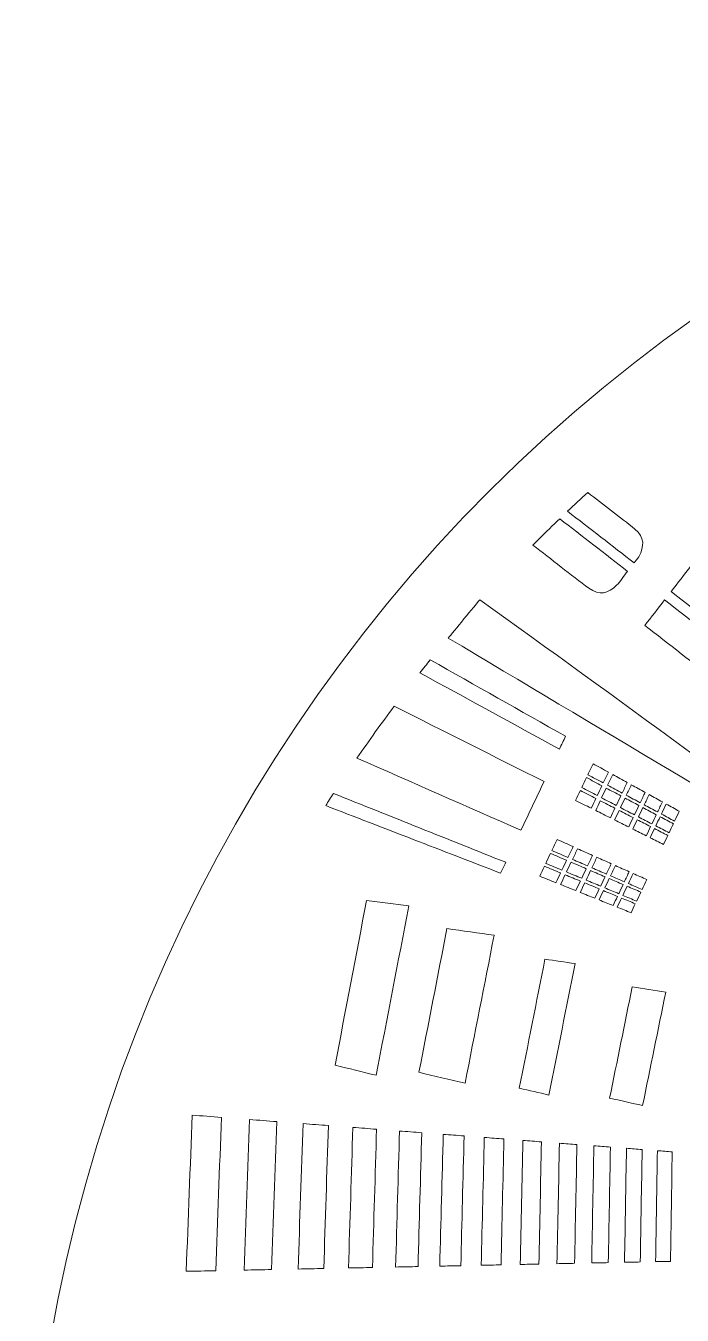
# Model space of a CAD drawing. Header units: millimetres. Extents: x -751 to 1411, y -446 to 1681.
# Drawn here: x -697.1 to -492.7, y 149.6 to 551.4 of the extents above; entities that cross this region are included whole.
import ezdxf

# ---------------------------------------------------------------- set-up
doc = ezdxf.new("R2010")
doc.units = ezdxf.units.MM
doc.header["$MEASUREMENT"] = 0
doc.layers.add('Layer 6', color=7, linetype='Continuous')

msp = doc.modelspace()

# ---------------------------------------------------------------- linework, layer by layer
at = {"layer": 'Layer 6', "lineweight": 0}
for points, knots in [([(-198.52, 551.4), (-477.55, 551.4), (-697.08, 331.88), (-697.08, 52.85), (-697.08, -226.18), (-477.55, -445.71), (-198.52, -445.71), (80.51, -445.71), (300.03, -226.18), (300.03, 52.85), (300.03, 331.88), (80.51, 551.4), (-198.52, 551.4)], [0, 0, 0, 0, 1, 1, 1, 2, 2, 2, 3, 3, 3, 4, 4, 4, 4]), ([(-522.1, 406), (-517.47, 402.26), (-511.85, 398.27), (-507.48, 394.59), (-504.28, 391.89), (-504.53, 389.22), (-506.16, 385.98), (-506.47, 385.38), (-507.29, 384.66), (-507.65, 384.04), (-514.59, 389.4), (-521.49, 394.77), (-528.42, 400.13), (-526.32, 402.1), (-524.26, 404.07), (-522.1, 406)], [0, 0, 0, 0, 1, 1, 1, 2, 2, 2, 3, 3, 3, 4, 4, 4, 5, 5, 5, 5]), ([(-537.23, 391.55), (-535.12, 393.66), (-532.98, 395.73), (-530.84, 397.81), (-523.79, 392.33), (-516.75, 386.9), (-509.69, 381.39), (-510.85, 380.2), (-511.96, 378.11), (-513.11, 377.07), (-515.85, 374.57), (-518.34, 373.71), (-521.78, 376.17), (-527.33, 380.15), (-533.48, 385.32), (-539.17, 389.55), (-538.54, 390.25), (-537.88, 390.89), (-537.23, 391.55)], [0, 0, 0, 0, 1, 1, 1, 2, 2, 2, 3, 3, 3, 4, 4, 4, 5, 5, 5, 6, 6, 6, 6]), ([(-466.14, 356.9), (-466.62, 355.9), (-467.97, 354.76), (-468.55, 353.73), (-477.78, 360.86), (-486.95, 367.99), (-496.16, 375.12), (-494.08, 377.77), (-492.08, 380.43), (-489.97, 383.06), (-482.65, 377.26), (-474.53, 371.26), (-467.45, 365.51), (-464.09, 362.77), (-464.56, 360.18), (-466.14, 356.9)], [0, 0, 0, 0, 1, 1, 1, 2, 2, 2, 3, 3, 3, 4, 4, 4, 5, 5, 5, 5]), ([(-555.74, 372.5), (-512.11, 341.49), (-472.29, 311.54), (-427.32, 278.95), (-427.45, 278.77), (-427.57, 278.59), (-427.7, 278.42), (-473.65, 305.82), (-519.6, 333.23), (-565.55, 360.63), (-564.08, 362.38), (-557.23, 370.77), (-555.74, 372.5)], [0, 0, 0, 0, 1, 1, 1, 2, 2, 2, 3, 3, 3, 4, 4, 4, 4]), ([(-470.6, 351.09), (-471.45, 350.27), (-472.22, 348.68), (-473.06, 347.97), (-475.85, 345.62), (-478.24, 344.51), (-481.73, 347.09), (-489.07, 352.51), (-496.89, 358.88), (-504.34, 364.52), (-502.32, 367.23), (-500.24, 369.83), (-498.19, 372.5), (-489, 365.35), (-479.8, 358.25), (-470.6, 351.09)], [0, 0, 0, 0, 1, 1, 1, 2, 2, 2, 3, 3, 3, 4, 4, 4, 5, 5, 5, 5]), ([(-571.15, 353.84), (-557.11, 345.91), (-543.07, 337.97), (-529.03, 330.03), (-529.66, 328.69), (-530.29, 327.35), (-530.93, 326.01), (-545.41, 333.94), (-559.9, 341.87), (-574.38, 349.8), (-573.31, 351.15), (-572.23, 352.5), (-571.15, 353.84)], [0, 0, 0, 0, 1, 1, 1, 2, 2, 2, 3, 3, 3, 4, 4, 4, 4]), ([(-582.39, 339.4), (-566.83, 331.57), (-551.28, 323.74), (-535.72, 315.91), (-538.11, 310.85), (-540.51, 305.8), (-542.9, 300.74), (-559.92, 308.23), (-576.95, 315.73), (-593.97, 323.22), (-590.2, 328.68), (-586.35, 334.07), (-582.39, 339.4)], [0, 0, 0, 0, 1, 1, 1, 2, 2, 2, 3, 3, 3, 4, 4, 4, 4]), ([(-517.28, 315.48), (-518.88, 316.34), (-520.48, 317.2), (-522.08, 318.06), (-521.54, 319.2), (-521, 320.34), (-520.46, 321.48), (-518.87, 320.6), (-517.28, 319.72), (-515.68, 318.84), (-516.21, 317.72), (-516.75, 316.6), (-517.28, 315.48)], [0, 0, 0, 0, 1, 1, 1, 2, 2, 2, 3, 3, 3, 4, 4, 4, 4]), ([(-511.4, 312.33), (-512.9, 313.14), (-514.41, 313.95), (-515.92, 314.76), (-515.39, 315.87), (-514.86, 316.98), (-514.33, 318.09), (-512.84, 317.27), (-511.34, 316.44), (-509.84, 315.62), (-510.36, 314.52), (-510.88, 313.43), (-511.4, 312.33)], [0, 0, 0, 0, 1, 1, 1, 2, 2, 2, 3, 3, 3, 4, 4, 4, 4]), ([(-517.7, 314.59), (-518.18, 313.57), (-518.66, 312.55), (-519.15, 311.54), (-520.76, 312.37), (-522.37, 313.21), (-523.99, 314.04), (-523.49, 315.08), (-523, 316.11), (-522.51, 317.15), (-520.91, 316.29), (-519.3, 315.44), (-517.7, 314.59)], [0, 0, 0, 0, 1, 1, 1, 2, 2, 2, 3, 3, 3, 4, 4, 4, 4]), ([(-517.78, 310.83), (-517.78, 310.83), (-516.34, 313.86), (-516.34, 313.86), (-514.83, 313.06), (-513.32, 312.26), (-511.81, 311.46), (-512.29, 310.46), (-512.76, 309.47), (-513.23, 308.47), (-514.75, 309.26), (-516.26, 310.04), (-517.78, 310.83)], [0, 0, 0, 0, 1, 1, 1, 2, 2, 2, 3, 3, 3, 4, 4, 4, 4]), ([(-505.77, 309.32), (-507.21, 310.09), (-508.66, 310.86), (-510.1, 311.64), (-509.58, 312.73), (-509.06, 313.81), (-508.55, 314.9), (-507.11, 314.11), (-505.68, 313.32), (-504.25, 312.53), (-504.75, 311.46), (-505.26, 310.39), (-505.77, 309.32)], [0, 0, 0, 0, 1, 1, 1, 2, 2, 2, 3, 3, 3, 4, 4, 4, 4]), ([(-601.29, 312.21), (-583.41, 305.06), (-565.52, 297.9), (-547.64, 290.75), (-548.17, 289.62), (-548.7, 288.49), (-549.24, 287.36), (-567.39, 294.39), (-585.55, 301.41), (-603.7, 308.43), (-602.9, 309.69), (-602.1, 310.95), (-601.29, 312.21)], [0, 0, 0, 0, 1, 1, 1, 2, 2, 2, 3, 3, 3, 4, 4, 4, 4]), ([(-519.57, 310.64), (-520.05, 309.62), (-520.54, 308.61), (-521.02, 307.59), (-522.64, 308.4), (-524.27, 309.21), (-525.89, 310.02), (-525.4, 311.06), (-524.91, 312.09), (-524.42, 313.13), (-522.8, 312.3), (-521.19, 311.47), (-519.57, 310.64)], [0, 0, 0, 0, 1, 1, 1, 2, 2, 2, 3, 3, 3, 4, 4, 4, 4]), ([(-513.65, 307.59), (-514.12, 306.6), (-514.59, 305.6), (-515.06, 304.61), (-516.59, 305.37), (-518.12, 306.14), (-519.64, 306.9), (-519.16, 307.91), (-518.68, 308.92), (-518.2, 309.94), (-516.68, 309.15), (-515.17, 308.37), (-513.65, 307.59)], [0, 0, 0, 0, 1, 1, 1, 2, 2, 2, 3, 3, 3, 4, 4, 4, 4]), ([(-511.92, 307.79), (-511.45, 308.78), (-510.98, 309.77), (-510.51, 310.76), (-509.07, 310), (-507.62, 309.23), (-506.18, 308.46), (-506.64, 307.48), (-507.1, 306.51), (-507.56, 305.54), (-509.02, 306.29), (-510.47, 307.04), (-511.92, 307.79)], [0, 0, 0, 0, 1, 1, 1, 2, 2, 2, 3, 3, 3, 4, 4, 4, 4]), ([(-504.53, 308.65), (-504.02, 309.72), (-503.51, 310.78), (-503.01, 311.85), (-501.63, 311.09), (-500.26, 310.33), (-498.88, 309.57), (-499.38, 308.52), (-499.88, 307.47), (-500.38, 306.43), (-501.76, 307.17), (-503.14, 307.91), (-504.53, 308.65)], [0, 0, 0, 0, 1, 1, 1, 2, 2, 2, 3, 3, 3, 4, 4, 4, 4]), ([(-509.36, 301.76), (-510.82, 302.49), (-512.28, 303.22), (-513.74, 303.95), (-513.27, 304.94), (-512.8, 305.93), (-512.34, 306.92), (-510.88, 306.17), (-509.43, 305.43), (-507.97, 304.68), (-508.43, 303.7), (-508.9, 302.73), (-509.36, 301.76)], [0, 0, 0, 0, 1, 1, 1, 2, 2, 2, 3, 3, 3, 4, 4, 4, 4]), ([(-504.93, 307.8), (-503.55, 307.06), (-502.16, 306.32), (-500.78, 305.58), (-501.23, 304.63), (-501.68, 303.68), (-502.13, 302.72), (-503.53, 303.45), (-504.92, 304.17), (-506.31, 304.89), (-505.85, 305.86), (-505.39, 306.83), (-504.93, 307.8)], [0, 0, 0, 0, 1, 1, 1, 2, 2, 2, 3, 3, 3, 4, 4, 4, 4]), ([(-499.18, 305.79), (-498.69, 306.83), (-498.19, 307.87), (-497.7, 308.92), (-496.33, 308.17), (-494.97, 307.41), (-493.61, 306.66), (-494.1, 305.64), (-494.59, 304.61), (-495.07, 303.58), (-496.44, 304.32), (-497.81, 305.05), (-499.18, 305.79)], [0, 0, 0, 0, 1, 1, 1, 2, 2, 2, 3, 3, 3, 4, 4, 4, 4]), ([(-503.89, 299.02), (-505.29, 299.72), (-506.69, 300.43), (-508.1, 301.13), (-507.64, 302.09), (-507.18, 303.06), (-506.72, 304.03), (-505.32, 303.32), (-503.93, 302.6), (-502.53, 301.88), (-502.99, 300.93), (-503.44, 299.98), (-503.89, 299.02)], [0, 0, 0, 0, 1, 1, 1, 2, 2, 2, 3, 3, 3, 4, 4, 4, 4]), ([(-500.93, 302.1), (-500.48, 303.05), (-500.03, 304), (-499.58, 304.95), (-498.21, 304.22), (-496.84, 303.49), (-495.46, 302.76), (-495.91, 301.83), (-496.35, 300.89), (-496.79, 299.96), (-498.17, 300.67), (-499.55, 301.39), (-500.93, 302.1)], [0, 0, 0, 0, 1, 1, 1, 2, 2, 2, 3, 3, 3, 4, 4, 4, 4]), ([(-528.28, 292.28), (-529.94, 293), (-531.61, 293.72), (-533.28, 294.44), (-532.74, 295.58), (-532.2, 296.72), (-531.66, 297.85), (-530, 297.11), (-528.34, 296.37), (-526.69, 295.63), (-527.22, 294.51), (-527.75, 293.4), (-528.28, 292.28)], [0, 0, 0, 0, 1, 1, 1, 2, 2, 2, 3, 3, 3, 4, 4, 4, 4]), ([(-501.33, 301.26), (-499.95, 300.55), (-498.57, 299.84), (-497.18, 299.13), (-497.63, 298.2), (-498.07, 297.27), (-498.51, 296.33), (-499.9, 297.03), (-501.29, 297.72), (-502.68, 298.42), (-502.23, 299.37), (-501.78, 300.32), (-501.33, 301.26)], [0, 0, 0, 0, 1, 1, 1, 2, 2, 2, 3, 3, 3, 4, 4, 4, 4]), ([(-528.7, 291.38), (-529.18, 290.37), (-529.67, 289.35), (-530.15, 288.34), (-531.82, 289.03), (-533.5, 289.73), (-535.18, 290.43), (-534.69, 291.46), (-534.2, 292.5), (-533.71, 293.53), (-532.04, 292.81), (-530.37, 292.1), (-528.7, 291.38)], [0, 0, 0, 0, 1, 1, 1, 2, 2, 2, 3, 3, 3, 4, 4, 4, 4]), ([(-525.28, 295), (-523.73, 294.31), (-522.17, 293.61), (-520.61, 292.91), (-521.13, 291.82), (-521.65, 290.73), (-522.17, 289.63), (-523.73, 290.31), (-525.3, 290.99), (-526.86, 291.67), (-526.34, 292.78), (-525.81, 293.89), (-525.28, 295)], [0, 0, 0, 0, 1, 1, 1, 2, 2, 2, 3, 3, 3, 4, 4, 4, 4]), ([(-530.57, 287.44), (-531.05, 286.42), (-531.54, 285.41), (-532.02, 284.39), (-533.7, 285.07), (-535.39, 285.74), (-537.08, 286.42), (-536.59, 287.45), (-536.1, 288.48), (-535.61, 289.52), (-533.93, 288.82), (-532.25, 288.13), (-530.57, 287.44)], [0, 0, 0, 0, 1, 1, 1, 2, 2, 2, 3, 3, 3, 4, 4, 4, 4]), ([(-524, 285.77), (-525.57, 286.43), (-527.15, 287.09), (-528.73, 287.74), (-528.25, 288.75), (-527.77, 289.77), (-527.29, 290.78), (-525.72, 290.1), (-524.15, 289.43), (-522.58, 288.76), (-523.05, 287.76), (-523.52, 286.77), (-524, 285.77)], [0, 0, 0, 0, 1, 1, 1, 2, 2, 2, 3, 3, 3, 4, 4, 4, 4]), ([(-519.26, 292.31), (-517.77, 291.64), (-516.28, 290.98), (-514.79, 290.31), (-515.3, 289.24), (-515.8, 288.17), (-516.31, 287.1), (-517.81, 287.75), (-519.31, 288.4), (-520.81, 289.05), (-520.3, 290.14), (-519.78, 291.22), (-519.26, 292.31)], [0, 0, 0, 0, 1, 1, 1, 2, 2, 2, 3, 3, 3, 4, 4, 4, 4]), ([(-515.02, 286.54), (-514.51, 287.6), (-514.01, 288.67), (-513.5, 289.73), (-512.07, 289.09), (-510.64, 288.45), (-509.21, 287.81), (-509.71, 286.77), (-510.21, 285.72), (-510.7, 284.67), (-512.14, 285.29), (-513.58, 285.92), (-515.02, 286.54)], [0, 0, 0, 0, 1, 1, 1, 2, 2, 2, 3, 3, 3, 4, 4, 4, 4]), ([(-529.15, 286.85), (-527.57, 286.2), (-525.99, 285.55), (-524.41, 284.9), (-524.88, 283.9), (-525.35, 282.91), (-525.83, 281.92), (-527.41, 282.55), (-529, 283.19), (-530.59, 283.82), (-530.11, 284.83), (-529.63, 285.84), (-529.15, 286.85)], [0, 0, 0, 0, 1, 1, 1, 2, 2, 2, 3, 3, 3, 4, 4, 4, 4]), ([(-521.23, 288.18), (-519.72, 287.53), (-518.22, 286.89), (-516.72, 286.24), (-517.18, 285.27), (-517.64, 284.3), (-518.1, 283.32), (-519.61, 283.95), (-521.12, 284.58), (-522.63, 285.21), (-522.16, 286.2), (-521.7, 287.19), (-521.23, 288.18)], [0, 0, 0, 0, 1, 1, 1, 2, 2, 2, 3, 3, 3, 4, 4, 4, 4]), ([(-515.42, 285.68), (-513.98, 285.07), (-512.54, 284.45), (-511.1, 283.83), (-511.55, 282.88), (-512.01, 281.93), (-512.46, 280.97), (-513.9, 281.58), (-515.35, 282.18), (-516.8, 282.78), (-516.34, 283.75), (-515.88, 284.72), (-515.42, 285.68)], [0, 0, 0, 0, 1, 1, 1, 2, 2, 2, 3, 3, 3, 4, 4, 4, 4]), ([(-509.46, 284.13), (-508.97, 285.18), (-508.47, 286.22), (-507.98, 287.26), (-506.56, 286.63), (-505.14, 285.99), (-503.72, 285.36), (-504.21, 284.33), (-504.7, 283.31), (-505.19, 282.28), (-506.61, 282.9), (-508.04, 283.52), (-509.46, 284.13)], [0, 0, 0, 0, 1, 1, 1, 2, 2, 2, 3, 3, 3, 4, 4, 4, 4]), ([(-523.05, 284.34), (-521.54, 283.71), (-520.02, 283.09), (-518.51, 282.46), (-518.97, 281.49), (-519.43, 280.52), (-519.9, 279.55), (-521.41, 280.15), (-522.93, 280.76), (-524.45, 281.37), (-523.99, 282.36), (-523.52, 283.35), (-523.05, 284.34)], [0, 0, 0, 0, 1, 1, 1, 2, 2, 2, 3, 3, 3, 4, 4, 4, 4]), ([(-517.21, 281.93), (-515.76, 281.33), (-514.31, 280.73), (-512.86, 280.13), (-513.31, 279.18), (-513.76, 278.23), (-514.21, 277.28), (-515.67, 277.86), (-517.13, 278.44), (-518.58, 279.02), (-518.12, 279.99), (-517.66, 280.96), (-517.21, 281.93)], [0, 0, 0, 0, 1, 1, 1, 2, 2, 2, 3, 3, 3, 4, 4, 4, 4]), ([(-511.21, 280.45), (-510.76, 281.4), (-510.31, 282.35), (-509.86, 283.3), (-508.43, 282.68), (-507, 282.07), (-505.58, 281.46), (-506.02, 280.53), (-506.46, 279.59), (-506.9, 278.66), (-508.34, 279.26), (-509.77, 279.86), (-511.21, 280.45)], [0, 0, 0, 0, 1, 1, 1, 2, 2, 2, 3, 3, 3, 4, 4, 4, 4]), ([(-600.78, 227.55), (-597.51, 244.67), (-594.24, 261.78), (-590.97, 278.89), (-586.58, 278.33), (-582.2, 277.77), (-577.81, 277.2), (-581.2, 259.6), (-584.59, 242), (-587.99, 224.39), (-592.25, 225.45), (-596.51, 226.5), (-600.78, 227.55)], [0, 0, 0, 0, 1, 1, 1, 2, 2, 2, 3, 3, 3, 4, 4, 4, 4]), ([(-511.6, 279.62), (-510.17, 279.02), (-508.73, 278.43), (-507.3, 277.84), (-507.74, 276.91), (-508.18, 275.97), (-508.62, 275.04), (-510.07, 275.62), (-511.51, 276.2), (-512.95, 276.77), (-512.5, 277.72), (-512.05, 278.67), (-511.6, 279.62)], [0, 0, 0, 0, 1, 1, 1, 2, 2, 2, 3, 3, 3, 4, 4, 4, 4]), ([(-574.67, 225.32), (-571.77, 240.24), (-568.86, 255.16), (-565.96, 270.09), (-561.06, 269.4), (-556.16, 268.71), (-551.26, 268.02), (-554.28, 252.65), (-557.3, 237.28), (-560.32, 221.91), (-565.1, 223.04), (-569.89, 224.18), (-574.67, 225.32)], [0, 0, 0, 0, 1, 1, 1, 2, 2, 2, 3, 3, 3, 4, 4, 4, 4]), ([(-543.42, 220.38), (-540.76, 233.79), (-538.09, 247.19), (-535.43, 260.59), (-532.3, 260.12), (-529.17, 259.65), (-526.04, 259.18), (-528.76, 245.53), (-531.49, 231.89), (-534.22, 218.24), (-537.29, 218.95), (-540.35, 219.67), (-543.42, 220.38)], [0, 0, 0, 0, 1, 1, 1, 2, 2, 2, 3, 3, 3, 4, 4, 4, 4]), ([(-515.29, 217.29), (-512.95, 228.83), (-510.61, 240.37), (-508.28, 251.92), (-504.8, 251.36), (-501.32, 250.81), (-497.83, 250.25), (-500.23, 238.49), (-502.63, 226.73), (-505.03, 214.96), (-508.45, 215.74), (-511.87, 216.51), (-515.29, 217.29)], [0, 0, 0, 0, 1, 1, 1, 2, 2, 2, 3, 3, 3, 4, 4, 4, 4]), ([(-647.14, 163.31), (-646.51, 179.53), (-645.89, 195.75), (-645.26, 211.97), (-642.23, 211.74), (-639.2, 211.5), (-636.17, 211.27), (-636.76, 195.35), (-637.35, 179.42), (-637.94, 163.5), (-641.01, 163.44), (-644.07, 163.37), (-647.14, 163.31)], [0, 0, 0, 0, 1, 1, 1, 2, 2, 2, 3, 3, 3, 4, 4, 4, 4]), ([(-629.08, 163.68), (-628.52, 179.32), (-627.96, 194.96), (-627.4, 210.6), (-624.58, 210.39), (-621.76, 210.17), (-618.94, 209.96), (-619.47, 194.59), (-620, 179.22), (-620.53, 163.86), (-623.38, 163.8), (-626.23, 163.74), (-629.08, 163.68)], [0, 0, 0, 0, 1, 1, 1, 2, 2, 2, 3, 3, 3, 4, 4, 4, 4]), ([(-612.28, 164.03), (-611.78, 179.13), (-611.28, 194.23), (-610.77, 209.33), (-608.14, 209.13), (-605.51, 208.93), (-602.88, 208.73), (-603.35, 193.88), (-603.83, 179.04), (-604.3, 164.19), (-606.96, 164.14), (-609.62, 164.08), (-612.28, 164.03)], [0, 0, 0, 0, 1, 1, 1, 2, 2, 2, 3, 3, 3, 4, 4, 4, 4]), ([(-596.6, 164.35), (-596.15, 178.95), (-595.7, 193.55), (-595.25, 208.14), (-592.79, 207.96), (-590.33, 207.77), (-587.87, 207.58), (-588.3, 193.22), (-588.72, 178.86), (-589.15, 164.5), (-591.63, 164.45), (-594.11, 164.4), (-596.6, 164.35)], [0, 0, 0, 0, 1, 1, 1, 2, 2, 2, 3, 3, 3, 4, 4, 4, 4]), ([(-581.94, 164.65), (-581.53, 178.78), (-581.13, 192.91), (-580.73, 207.03), (-578.42, 206.86), (-576.12, 206.68), (-573.81, 206.51), (-574.19, 192.6), (-574.57, 178.7), (-574.95, 164.79), (-577.28, 164.75), (-579.61, 164.7), (-581.94, 164.65)], [0, 0, 0, 0, 1, 1, 1, 2, 2, 2, 3, 3, 3, 4, 4, 4, 4]), ([(-568.19, 164.93), (-567.83, 178.62), (-567.47, 192.31), (-567.11, 205.99), (-564.95, 205.83), (-562.78, 205.66), (-560.62, 205.5), (-560.96, 192.02), (-561.3, 178.54), (-561.64, 165.07), (-563.82, 165.02), (-566.01, 164.98), (-568.19, 164.93)], [0, 0, 0, 0, 1, 1, 1, 2, 2, 2, 3, 3, 3, 4, 4, 4, 4]), ([(-555.29, 165.2), (-554.97, 178.47), (-554.64, 191.74), (-554.32, 205.02), (-552.28, 204.86), (-550.24, 204.7), (-548.21, 204.55), (-548.51, 191.47), (-548.82, 178.4), (-549.12, 165.33), (-551.18, 165.28), (-553.23, 165.24), (-555.29, 165.2)], [0, 0, 0, 0, 1, 1, 1, 2, 2, 2, 3, 3, 3, 4, 4, 4, 4]), ([(-543.14, 165.45), (-542.85, 178.33), (-542.57, 191.21), (-542.28, 204.09), (-540.36, 203.95), (-538.44, 203.8), (-536.52, 203.65), (-536.79, 190.96), (-537.06, 178.26), (-537.34, 165.57), (-539.27, 165.53), (-541.21, 165.49), (-543.14, 165.45)], [0, 0, 0, 0, 1, 1, 1, 2, 2, 2, 3, 3, 3, 4, 4, 4, 4]), ([(-531.7, 165.68), (-531.44, 178.2), (-531.18, 190.71), (-530.92, 203.23), (-529.11, 203.09), (-527.3, 202.95), (-525.48, 202.81), (-525.73, 190.47), (-525.97, 178.13), (-526.22, 165.8), (-528.04, 165.76), (-529.87, 165.72), (-531.7, 165.68)], [0, 0, 0, 0, 1, 1, 1, 2, 2, 2, 3, 3, 3, 4, 4, 4, 4]), ([(-520.89, 165.91), (-520.66, 178.07), (-520.43, 190.24), (-520.2, 202.41), (-518.48, 202.28), (-516.77, 202.14), (-515.05, 202.01), (-515.27, 190.01), (-515.49, 178.01), (-515.71, 166.01), (-517.44, 165.98), (-519.16, 165.94), (-520.89, 165.91)], [0, 0, 0, 0, 1, 1, 1, 2, 2, 2, 3, 3, 3, 4, 4, 4, 4]), ([(-510.67, 166.12), (-510.46, 177.95), (-510.26, 189.79), (-510.05, 201.63), (-508.43, 201.51), (-506.8, 201.38), (-505.18, 201.26), (-505.37, 189.58), (-505.57, 177.9), (-505.76, 166.22), (-507.4, 166.18), (-509.03, 166.15), (-510.67, 166.12)], [0, 0, 0, 0, 1, 1, 1, 2, 2, 2, 3, 3, 3, 4, 4, 4, 4]), ([(-500.99, 166.32), (-500.8, 177.84), (-500.62, 189.37), (-500.44, 200.9), (-498.9, 200.78), (-497.36, 200.66), (-495.82, 200.54), (-495.99, 189.17), (-496.16, 177.79), (-496.34, 166.41), (-497.89, 166.38), (-499.44, 166.35), (-500.99, 166.32)], [0, 0, 0, 0, 1, 1, 1, 2, 2, 2, 3, 3, 3, 4, 4, 4, 4])]:
    msp.add_open_spline(points, degree=3, knots=knots, dxfattribs=at)

doc.saveas('drawing.dxf')
